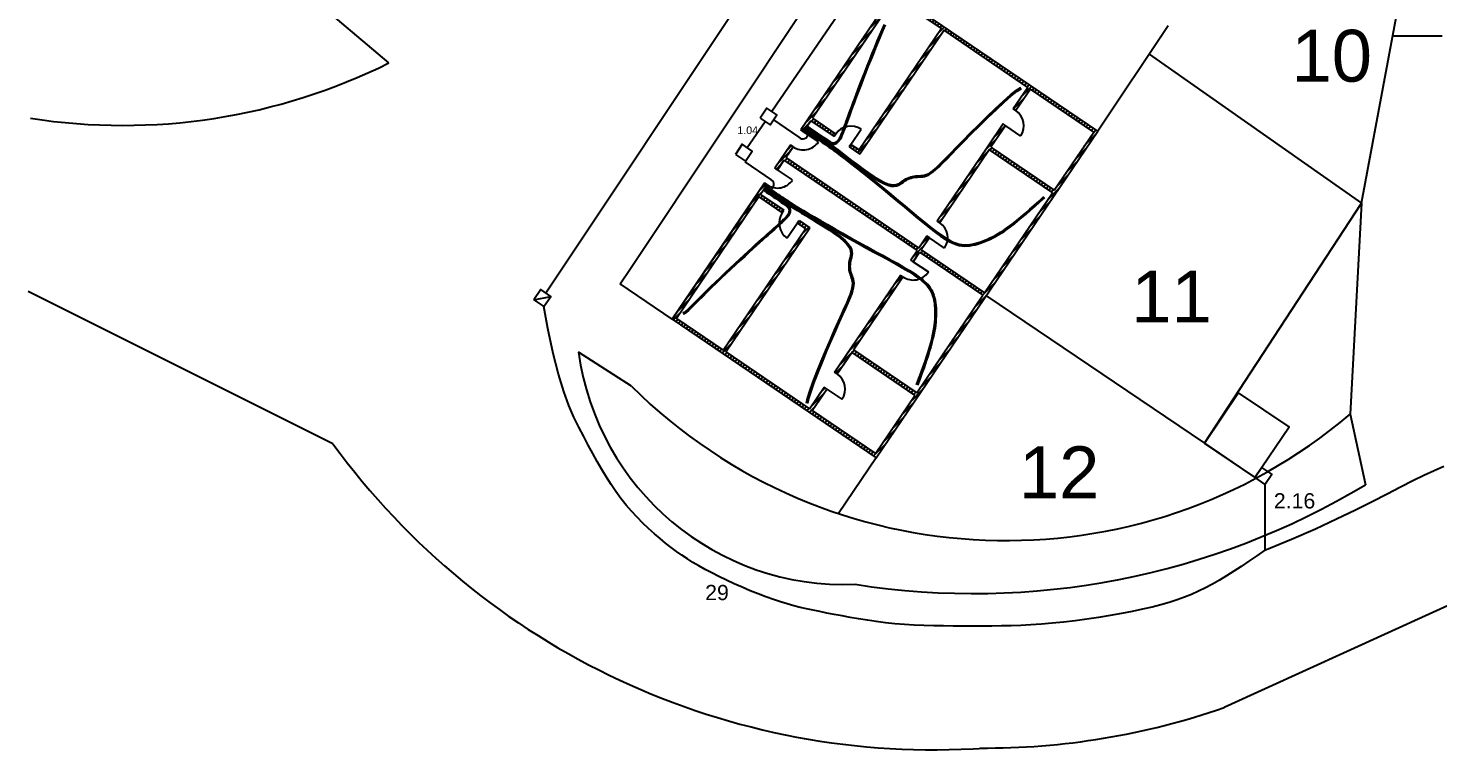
# Model space of a CAD drawing. Header units: millimetres. Extents: x 0 to 168904, y 0 to 40934.
# Drawn here: x 168778.24 to 168824.47, y 40884.34 to 40907.99 of the extents above; entities that cross this region are included whole.
import ezdxf

# ---------------------------------------------------------------- set-up
doc = ezdxf.new("R2010")
doc.units = ezdxf.units.MM
for name, color, linetype in [('C2', 170, 'Continuous'), ('canalizaciones', 90, 'Continuous'), ('Canalización principal', 10, 'Continuous')]:
    doc.layers.add(name, color=color, linetype=linetype)
doc.styles.get("Standard").update_dxf_attribs({"font": 'arial.ttf'})

msp = doc.modelspace()

# ---------------------------------------------------------------- hatches: boundary and pattern name
h = msp.add_hatch()
h.set_pattern_fill('JIS_LC_20A', color=256, scale=0.005)
h.set_pattern_definition([(45, (167220.14772, 40124.00843), (-0.070710678, 0.070710678), []), (45, (167220.15272, 40124.00843), (-0.070710678, 0.070710678), [])])
h.paths.add_polyline_path([(168803.741, 40901.416), (168801.039, 40897.439), (168799.508, 40898.479), (168802.209, 40902.456), (168802.975, 40901.936), (168803.031, 40902.019), (168802.265, 40902.539), (168802.479, 40902.854), (168802.396, 40902.91), (168799.369, 40898.453), (168806.059, 40893.908), (168813.328, 40904.61), (168806.638, 40909.154), (168803.582, 40904.656), (168803.665, 40904.599), (168803.906, 40904.955), (168804.672, 40904.435), (168804.729, 40904.518), (168803.963, 40905.038), (168806.664, 40909.015), (168808.196, 40907.975), (168805.494, 40903.997), (168805.225, 40904.181), (168805.169, 40904.098), (168805.521, 40903.859), (168808.279, 40907.919), (168811.03, 40906.05), (168810.551, 40905.345), (168810.634, 40905.289), (168811.113, 40905.994), (168813.189, 40904.583), (168811.894, 40902.678), (168809.818, 40904.088), (168810.297, 40904.793), (168810.214, 40904.849), (168809.679, 40904.061), (168808.054, 40901.669), (168808.137, 40901.613), (168809.762, 40904.005), (168811.838, 40902.595), (168809.61, 40899.315), (168807.534, 40900.726), (168807.8, 40901.117), (168807.717, 40901.173), (168807.452, 40900.782), (168803.086, 40903.747), (168803.328, 40904.103), (168803.245, 40904.159), (168802.733, 40903.406), (168802.816, 40903.35), (168803.03, 40903.664), (168807.395, 40900.699), (168807.186, 40900.391), (168807.269, 40900.335), (168807.478, 40900.643), (168809.554, 40899.233), (168807.383, 40896.036), (168805.307, 40897.446), (168806.932, 40899.838), (168806.849, 40899.895), (168805.224, 40897.502), (168804.689, 40896.715), (168804.772, 40896.659), (168805.251, 40897.364), (168807.327, 40895.953), (168806.032, 40894.047), (168803.956, 40895.458), (168804.435, 40896.162), (168804.352, 40896.219), (168803.873, 40895.514), (168801.122, 40897.382), (168803.88, 40901.442), (168803.528, 40901.682), (168803.471, 40901.599)])

# ---------------------------------------------------------------- linework, layer by layer
for p, q in [((168790.071, 40906.849), (168781.713, 40913.942)), ((168821.976, 40902.252), (168823.506, 40910.49)), ((168797.993, 40900.115), (168804.783, 40910.308)), ((168808.196, 40907.975), (168805.494, 40903.997)), ((168808.279, 40907.919), (168805.521, 40903.859)), ((168815.63, 40908.067), (168813.328, 40904.61)), ((168824.617, 40907.73), (168822.993, 40907.73)), ((168815.005, 40907.141), (168821.976, 40902.252)), ((168811.03, 40906.05), (168810.551, 40905.345)), ((168811.113, 40905.994), (168810.634, 40905.289)), ((168803.665, 40904.599), (168803.906, 40904.955)), ((168803.906, 40904.955), (168804.672, 40904.435)), ((168803.963, 40905.038), (168804.729, 40904.518)), ((168810.634, 40905.289), (168810.551, 40905.345)), ((168803.665, 40904.599), (168803.582, 40904.656)), ((168804.161, 40904.262), (168803.665, 40904.599)), ((168804.729, 40904.518), (168804.672, 40904.435)), ((168805.225, 40904.181), (168805.562, 40904.677)), ((168810.214, 40904.849), (168809.679, 40904.061)), ((168810.297, 40904.793), (168809.818, 40904.088)), ((168810.297, 40904.793), (168810.214, 40904.849)), ((168810.297, 40904.793), (168810.793, 40904.455)), ((168803.086, 40903.747), (168803.328, 40904.103)), ((168803.328, 40904.103), (168803.245, 40904.159)), ((168805.225, 40904.181), (168805.169, 40904.098)), ((168805.169, 40904.098), (168805.521, 40903.859)), ((168805.225, 40904.181), (168805.494, 40903.997)), ((168809.679, 40904.061), (168808.054, 40901.669)), ((168809.818, 40904.088), (168811.894, 40902.678)), ((168803.03, 40903.664), (168807.395, 40900.699)), ((168803.086, 40903.747), (168807.452, 40900.782)), ((168803.086, 40903.747), (168807.452, 40900.782)), ((168809.762, 40904.005), (168808.137, 40901.613)), ((168809.762, 40904.005), (168811.838, 40902.595)), ((168802.816, 40903.35), (168802.733, 40903.406)), ((168803.312, 40903.013), (168802.816, 40903.35)), ((168802.479, 40902.854), (168802.396, 40902.91)), ((168799.369, 40898.453), (168802.183, 40902.595)), ((168802.209, 40902.456), (168802.975, 40901.936)), ((168802.265, 40902.539), (168803.031, 40902.019)), ((168809.61, 40899.315), (168811.838, 40902.595)), ((168816.817, 40894.383), (168821.976, 40902.252)), ((168821.976, 40902.252), (168821.595, 40895.336)), ((168802.975, 40901.936), (168803.031, 40902.019)), ((168801.039, 40897.439), (168803.741, 40901.416)), ((168801.122, 40897.382), (168803.88, 40901.442)), ((168803.471, 40901.599), (168803.134, 40901.103)), ((168803.471, 40901.599), (168803.528, 40901.682)), ((168803.471, 40901.599), (168803.741, 40901.416)), ((168803.528, 40901.682), (168803.88, 40901.442)), ((168808.137, 40901.613), (168808.054, 40901.669)), ((168807.717, 40901.173), (168807.452, 40900.782)), ((168807.8, 40901.117), (168807.534, 40900.726)), ((168807.8, 40901.117), (168807.717, 40901.173)), ((168808.296, 40900.779), (168807.8, 40901.117)), ((168807.186, 40900.391), (168807.395, 40900.699)), ((168807.269, 40900.335), (168807.186, 40900.391)), ((168807.269, 40900.335), (168807.478, 40900.643)), ((168807.269, 40900.335), (168807.765, 40899.998)), ((168807.478, 40900.643), (168809.554, 40899.233)), ((168807.534, 40900.726), (168809.61, 40899.315)), ((168807.534, 40900.726), (168809.61, 40899.315)), ((168797.662, 40899.612), (168797.993, 40900.115)), ((168805.224, 40897.502), (168806.849, 40899.895)), ((168806.932, 40899.838), (168806.849, 40899.895)), ((168799.369, 40898.453), (168797.662, 40899.612)), ((168805.307, 40897.446), (168806.932, 40899.838)), ((168788.238, 40894.368), (168778.243, 40899.363)), ((168807.383, 40896.036), (168809.554, 40899.233)), ((168809.653, 40899.226), (168816.817, 40894.383)), ((168798.032, 40896.251), (168796.295, 40897.367)), ((168804.689, 40896.715), (168805.224, 40897.502)), ((168804.772, 40896.659), (168805.251, 40897.364)), ((168805.251, 40897.364), (168807.327, 40895.953)), ((168805.307, 40897.446), (168807.383, 40896.036)), ((168804.772, 40896.659), (168804.689, 40896.715)), ((168803.873, 40895.514), (168804.352, 40896.219)), ((168803.956, 40895.458), (168804.435, 40896.162)), ((168804.435, 40896.162), (168804.352, 40896.219)), ((168804.435, 40896.162), (168804.931, 40895.825)), ((168803.817, 40895.431), (168803.817, 40895.431)), ((168803.9, 40895.375), (168803.9, 40895.375)), ((168821.595, 40895.336), (168822.1, 40893.026)), ((168816.817, 40894.383), (168818.474, 40893.262)), ((168816.818, 40894.382), (168818.523, 40893.229)), ((168806.059, 40893.908), (168804.824, 40892.082)), ((168829.107, 40891.026), (168817.462, 40885.723))]:
    msp.add_line(p, q)
for points in [[(168802.396, 40902.91), (168799.369, 40898.453), (168806.059, 40893.908), (168813.328, 40904.61), (168806.638, 40909.154), (168803.582, 40904.656)], [(168802.396, 40902.91), (168799.369, 40898.453), (168806.059, 40893.908), (168813.328, 40904.61), (168806.638, 40909.154), (168803.582, 40904.656)], [(168806.638, 40909.154), (168803.582, 40904.656)], [(168808.196, 40907.975), (168806.664, 40909.015), (168803.963, 40905.038)], [(168811.03, 40906.05), (168808.279, 40907.919)], [(168811.894, 40902.678), (168813.189, 40904.583), (168811.113, 40905.994)], [(168803.906, 40904.955), (168803.665, 40904.599)], [(168803.245, 40904.159), (168802.733, 40903.406)], [(168803.245, 40904.159), (168802.733, 40903.406)], [(168803.245, 40904.159), (168802.733, 40903.406)], [(168803.328, 40904.103), (168803.086, 40903.747)], [(168803.03, 40903.664), (168802.816, 40903.35)], [(168802.396, 40902.91), (168799.869, 40899.189)], [(168802.479, 40902.854), (168802.265, 40902.539)], [(168802.209, 40902.456), (168799.508, 40898.479), (168801.039, 40897.439)], [(168801.122, 40897.382), (168803.873, 40895.514)], [(168803.956, 40895.458), (168806.032, 40894.047), (168807.327, 40895.953)]]:
    msp.add_lwpolyline(points)
for centre, radius, start, end in [((168781.347, 40924.415), 19.613, 261.1286, 296.4112), ((168810.297, 40904.793), 0.6, 325.814, 55.814), ((168805.225, 40904.181), 0.6, 55.814, 145.814), ((168803.665, 40904.599), 0.6, 235.814, 325.814), ((168802.816, 40903.35), 0.6, 235.814, 325.814), ((168803.471, 40901.599), 0.6, 145.814, 235.814), ((168807.8, 40901.117), 0.6, 325.814, 55.814), ((168807.269, 40900.335), 0.6, 235.814, 325.814), ((168805.008, 40898.548), 8.793, 187.7221, 272.3097), ((168804.435, 40896.162), 0.6, 325.814, 55.814), ((168810.312, 40908.638), 17.442, 225.249, 310.3054), ((168807.94, 40908.704), 24.366, 216.0396, 273.9649), ((168809.239, 40914.431), 24.972, 261.0703, 301), ((168809.625, 40908.211), 23.815, 269.5863, 289.2132)]:
    msp.add_arc(centre, radius, start, end)
at = {"layer": 'C2'}
for p, q in [((168809.123, 40914.739), (168802.635, 40905.259)), ((168802.689, 40904.981), (168803.454, 40904.458)), ((168802.689, 40904.981), (168803.515, 40904.416)), ((168801.823, 40904.073), (168802.411, 40904.932)), ((168801.75, 40903.61), (168802.615, 40903.018))]:
    msp.add_line(p, q, dxfattribs=at)
for points in [[(168802.246, 40905.04), (168802.577, 40904.816), (168802.801, 40905.147), (168802.47, 40905.371)], [(168801.436, 40903.852), (168801.767, 40903.628), (168801.991, 40903.96), (168801.66, 40904.184)]]:
    msp.add_lwpolyline(points, close=True, dxfattribs=at)
for centre, radius, start, end in [((168803.644, 40904.547), 0.184, 225.4461, 59.5629), ((168802.527, 40902.866), 0.175, 224.9828, 59.8133)]:
    msp.add_arc(centre, radius, start, end, dxfattribs=at)
at = {"layer": 'canalizaciones'}
for points in [[(168803.763, 40904.744), (168803.852, 40904.684), (168803.937, 40904.626), (168804.018, 40904.571), (168804.094, 40904.519), (168804.166, 40904.471), (168804.233, 40904.425), (168804.295, 40904.383), (168804.352, 40904.345), (168804.403, 40904.311), (168804.45, 40904.28), (168804.492, 40904.254), (168804.53, 40904.232), (168804.566, 40904.214), (168804.598, 40904.201), (168804.629, 40904.193), (168804.658, 40904.19), (168804.686, 40904.192), (168804.713, 40904.199), (168804.739, 40904.21), (168804.764, 40904.224), (168804.788, 40904.241), (168804.81, 40904.261), (168804.83, 40904.282), (168804.849, 40904.305), (168804.866, 40904.328), (168804.882, 40904.352), (168804.897, 40904.378), (168804.912, 40904.407), (168804.927, 40904.438), (168804.941, 40904.472), (168804.957, 40904.51), (168804.973, 40904.552), (168804.992, 40904.599), (168805.011, 40904.651), (168805.033, 40904.709), (168805.057, 40904.772), (168805.083, 40904.842), (168805.111, 40904.918), (168805.142, 40905.002), (168805.175, 40905.092), (168805.211, 40905.19), (168805.25, 40905.296), (168805.293, 40905.412), (168805.34, 40905.537), (168805.39, 40905.672), (168805.446, 40905.819), (168805.506, 40905.977), (168805.572, 40906.148), (168805.642, 40906.332), (168805.718, 40906.526), (168805.797, 40906.728), (168805.878, 40906.933), (168805.962, 40907.141), (168806.045, 40907.347), (168806.129, 40907.548), (168806.21, 40907.743), (168806.289, 40907.927), (168806.364, 40908.098)], [(168803.774, 40904.761), (168803.863, 40904.7), (168803.948, 40904.643), (168804.029, 40904.588), (168804.105, 40904.536), (168804.177, 40904.488), (168804.243, 40904.443), (168804.305, 40904.401), (168804.361, 40904.363), (168804.411, 40904.329), (168804.457, 40904.299), (168804.498, 40904.273), (168804.535, 40904.252), (168804.569, 40904.235), (168804.6, 40904.222), (168804.629, 40904.214), (168804.656, 40904.211), (168804.683, 40904.213), (168804.708, 40904.219), (168804.732, 40904.229), (168804.755, 40904.242), (168804.777, 40904.258), (168804.798, 40904.277), (168804.817, 40904.297), (168804.835, 40904.318), (168804.851, 40904.341), (168804.866, 40904.364), (168804.881, 40904.389), (168804.895, 40904.417), (168804.909, 40904.447), (168804.923, 40904.481), (168804.939, 40904.518), (168804.955, 40904.56), (168804.973, 40904.607), (168804.993, 40904.659), (168805.015, 40904.716), (168805.038, 40904.78), (168805.064, 40904.849), (168805.092, 40904.926), (168805.123, 40905.009), (168805.156, 40905.099), (168805.192, 40905.197), (168805.232, 40905.303), (168805.274, 40905.419), (168805.321, 40905.544), (168805.372, 40905.679), (168805.427, 40905.826), (168805.487, 40905.985), (168805.553, 40906.156), (168805.624, 40906.339), (168805.699, 40906.534), (168805.778, 40906.735), (168805.86, 40906.941), (168805.943, 40907.148), (168806.027, 40907.354), (168806.11, 40907.555), (168806.191, 40907.749), (168806.27, 40907.932), (168806.344, 40908.103)], [(168803.786, 40904.777), (168803.874, 40904.717), (168803.959, 40904.659), (168804.04, 40904.605), (168804.116, 40904.553), (168804.187, 40904.505), (168804.254, 40904.46), (168804.314, 40904.418), (168804.37, 40904.381), (168804.42, 40904.348), (168804.464, 40904.318), (168804.504, 40904.293), (168804.54, 40904.272), (168804.572, 40904.256), (168804.601, 40904.244), (168804.629, 40904.236), (168804.655, 40904.233), (168804.679, 40904.234), (168804.703, 40904.239), (168804.725, 40904.248), (168804.747, 40904.261), (168804.767, 40904.276), (168804.786, 40904.293), (168804.804, 40904.312), (168804.821, 40904.332), (168804.836, 40904.353), (168804.85, 40904.376), (168804.864, 40904.4), (168804.878, 40904.427), (168804.891, 40904.457), (168804.906, 40904.49), (168804.921, 40904.527), (168804.937, 40904.569), (168804.955, 40904.615), (168804.975, 40904.667), (168804.996, 40904.724), (168805.02, 40904.787), (168805.045, 40904.857), (168805.074, 40904.933), (168805.104, 40905.016), (168805.137, 40905.106), (168805.174, 40905.204), (168805.213, 40905.31), (168805.256, 40905.426), (168805.302, 40905.551), (168805.353, 40905.686), (168805.408, 40905.833), (168805.469, 40905.992), (168805.534, 40906.163), (168805.605, 40906.347), (168805.681, 40906.541), (168805.76, 40906.742), (168805.841, 40906.948), (168805.924, 40907.155), (168806.008, 40907.361), (168806.091, 40907.562), (168806.172, 40907.755), (168806.25, 40907.938), (168806.324, 40908.108)], [(168803.729, 40904.695), (168803.818, 40904.634), (168803.903, 40904.576), (168803.984, 40904.522), (168804.061, 40904.47), (168804.133, 40904.421), (168804.2, 40904.375), (168804.263, 40904.333), (168804.32, 40904.294), (168804.373, 40904.259), (168804.424, 40904.224), (168804.478, 40904.186), (168804.538, 40904.143), (168804.609, 40904.092), (168804.693, 40904.029), (168804.795, 40903.952), (168804.92, 40903.857), (168805.068, 40903.742), (168805.236, 40903.614), (168805.417, 40903.477), (168805.605, 40903.339), (168805.794, 40903.206), (168805.977, 40903.083), (168806.15, 40902.978), (168806.304, 40902.896), (168806.436, 40902.842), (168806.547, 40902.814), (168806.641, 40902.807), (168806.72, 40902.817), (168806.787, 40902.841), (168806.845, 40902.873), (168806.897, 40902.91), (168806.947, 40902.947), (168806.997, 40902.981), (168807.047, 40903.011), (168807.098, 40903.037), (168807.149, 40903.059), (168807.201, 40903.077), (168807.253, 40903.092), (168807.305, 40903.102), (168807.358, 40903.108), (168807.412, 40903.111), (168807.466, 40903.112), (168807.523, 40903.114), (168807.581, 40903.12), (168807.643, 40903.13), (168807.707, 40903.149), (168807.776, 40903.178), (168807.849, 40903.221), (168807.928, 40903.278), (168808.016, 40903.352), (168808.116, 40903.446), (168808.232, 40903.561), (168808.368, 40903.699), (168808.527, 40903.863), (168808.712, 40904.054), (168808.928, 40904.275), (168809.175, 40904.524), (168809.443, 40904.791), (168809.721, 40905.063), (168809.996, 40905.325), (168810.255, 40905.565), (168810.486, 40905.768), (168810.677, 40905.922), (168810.816, 40906.012)], [(168803.741, 40904.711), (168803.829, 40904.651), (168803.914, 40904.593), (168803.995, 40904.538), (168804.072, 40904.486), (168804.144, 40904.437), (168804.211, 40904.392), (168804.274, 40904.349), (168804.331, 40904.311), (168804.384, 40904.275), (168804.435, 40904.24), (168804.489, 40904.203), (168804.549, 40904.16), (168804.619, 40904.109), (168804.704, 40904.046), (168804.805, 40903.969), (168804.929, 40903.875), (168805.076, 40903.761), (168805.243, 40903.634), (168805.423, 40903.498), (168805.609, 40903.361), (168805.797, 40903.228), (168805.979, 40903.106), (168806.15, 40903.001), (168806.303, 40902.919), (168806.433, 40902.865), (168806.543, 40902.837), (168806.636, 40902.829), (168806.713, 40902.839), (168806.779, 40902.862), (168806.837, 40902.893), (168806.889, 40902.93), (168806.939, 40902.966), (168806.989, 40903), (168807.04, 40903.03), (168807.091, 40903.056), (168807.143, 40903.078), (168807.195, 40903.097), (168807.248, 40903.111), (168807.301, 40903.122), (168807.354, 40903.129), (168807.408, 40903.132), (168807.462, 40903.133), (168807.518, 40903.135), (168807.576, 40903.141), (168807.637, 40903.152), (168807.701, 40903.17), (168807.769, 40903.199), (168807.842, 40903.241), (168807.92, 40903.298), (168808.007, 40903.371), (168808.106, 40903.465), (168808.222, 40903.579), (168808.357, 40903.717), (168808.515, 40903.88), (168808.7, 40904.07), (168808.915, 40904.29), (168809.162, 40904.54), (168809.431, 40904.807), (168809.709, 40905.079), (168809.984, 40905.342), (168810.243, 40905.582), (168810.475, 40905.785), (168810.667, 40905.939), (168810.807, 40906.029)], [(168803.752, 40904.728), (168803.841, 40904.667), (168803.926, 40904.61), (168804.007, 40904.555), (168804.083, 40904.503), (168804.155, 40904.454), (168804.223, 40904.408), (168804.285, 40904.366), (168804.343, 40904.327), (168804.395, 40904.292), (168804.447, 40904.257), (168804.501, 40904.219), (168804.56, 40904.177), (168804.63, 40904.126), (168804.714, 40904.063), (168804.815, 40903.987), (168804.938, 40903.893), (168805.085, 40903.78), (168805.25, 40903.653), (168805.429, 40903.519), (168805.614, 40903.382), (168805.8, 40903.25), (168805.981, 40903.129), (168806.15, 40903.024), (168806.301, 40902.943), (168806.431, 40902.889), (168806.539, 40902.86), (168806.63, 40902.852), (168806.707, 40902.861), (168806.772, 40902.883), (168806.829, 40902.914), (168806.881, 40902.949), (168806.931, 40902.985), (168806.981, 40903.019), (168807.032, 40903.049), (168807.084, 40903.075), (168807.136, 40903.097), (168807.189, 40903.116), (168807.242, 40903.131), (168807.296, 40903.142), (168807.35, 40903.149), (168807.403, 40903.152), (168807.458, 40903.154), (168807.514, 40903.156), (168807.571, 40903.162), (168807.632, 40903.173), (168807.695, 40903.191), (168807.762, 40903.22), (168807.834, 40903.261), (168807.912, 40903.318), (168807.998, 40903.391), (168808.096, 40903.483), (168808.211, 40903.597), (168808.345, 40903.734), (168808.503, 40903.896), (168808.687, 40904.086), (168808.903, 40904.306), (168809.149, 40904.555), (168809.418, 40904.823), (168809.696, 40905.095), (168809.972, 40905.358), (168810.232, 40905.598), (168810.465, 40905.802), (168810.657, 40905.957), (168810.798, 40906.047)], [(168803.696, 40904.645), (168803.785, 40904.585), (168803.87, 40904.527), (168803.95, 40904.472), (168804.027, 40904.42), (168804.099, 40904.371), (168804.166, 40904.325), (168804.229, 40904.283), (168804.286, 40904.245), (168804.339, 40904.209), (168804.39, 40904.174), (168804.444, 40904.137), (168804.504, 40904.094), (168804.575, 40904.042), (168804.659, 40903.979), (168804.762, 40903.902), (168804.887, 40903.806), (168805.036, 40903.691), (168805.208, 40903.557), (168805.399, 40903.407), (168805.605, 40903.244), (168805.824, 40903.07), (168806.051, 40902.888), (168806.284, 40902.699), (168806.518, 40902.506), (168806.751, 40902.313), (168806.98, 40902.121), (168807.203, 40901.934), (168807.419, 40901.755), (168807.625, 40901.586), (168807.819, 40901.431), (168808, 40901.293), (168808.165, 40901.174), (168808.313, 40901.077), (168808.446, 40901), (168808.565, 40900.941), (168808.673, 40900.899), (168808.772, 40900.871), (168808.865, 40900.855), (168808.953, 40900.849), (168809.039, 40900.851), (168809.125, 40900.86), (168809.21, 40900.873), (168809.296, 40900.892), (168809.381, 40900.915), (168809.466, 40900.942), (168809.551, 40900.972), (168809.635, 40901.005), (168809.718, 40901.04), (168809.802, 40901.077), (168809.885, 40901.117), (168809.97, 40901.162), (168810.058, 40901.211), (168810.15, 40901.266), (168810.247, 40901.329), (168810.35, 40901.399), (168810.46, 40901.479), (168810.578, 40901.57), (168810.704, 40901.67), (168810.836, 40901.779), (168810.975, 40901.896), (168811.12, 40902.022), (168811.27, 40902.155), (168811.424, 40902.294), (168811.582, 40902.439)], [(168803.707, 40904.662), (168803.796, 40904.601), (168803.881, 40904.543), (168803.962, 40904.488), (168804.038, 40904.436), (168804.11, 40904.388), (168804.178, 40904.342), (168804.24, 40904.3), (168804.298, 40904.261), (168804.35, 40904.226), (168804.402, 40904.191), (168804.455, 40904.153), (168804.516, 40904.11), (168804.586, 40904.059), (168804.671, 40903.996), (168804.774, 40903.918), (168804.899, 40903.822), (168805.048, 40903.707), (168805.22, 40903.573), (168805.411, 40903.423), (168805.617, 40903.26), (168805.836, 40903.086), (168806.063, 40902.903), (168806.296, 40902.715), (168806.53, 40902.523), (168806.762, 40902.329), (168806.991, 40902.138), (168807.214, 40901.951), (168807.43, 40901.772), (168807.635, 40901.604), (168807.829, 40901.449), (168808.009, 40901.311), (168808.173, 40901.192), (168808.32, 40901.095), (168808.452, 40901.019), (168808.57, 40900.96), (168808.677, 40900.918), (168808.775, 40900.891), (168808.866, 40900.875), (168808.954, 40900.869), (168809.038, 40900.871), (168809.123, 40900.879), (168809.208, 40900.893), (168809.292, 40900.911), (168809.377, 40900.934), (168809.461, 40900.961), (168809.545, 40900.991), (168809.628, 40901.023), (168809.711, 40901.058), (168809.794, 40901.095), (168809.877, 40901.135), (168809.961, 40901.179), (168810.049, 40901.228), (168810.14, 40901.283), (168810.237, 40901.346), (168810.339, 40901.416), (168810.449, 40901.496), (168810.566, 40901.586), (168810.692, 40901.685), (168810.824, 40901.794), (168810.963, 40901.912), (168811.107, 40902.037), (168811.257, 40902.17), (168811.411, 40902.309), (168811.568, 40902.454)], [(168803.718, 40904.678), (168803.807, 40904.618), (168803.892, 40904.56), (168803.973, 40904.505), (168804.049, 40904.453), (168804.122, 40904.404), (168804.189, 40904.359), (168804.251, 40904.316), (168804.309, 40904.278), (168804.362, 40904.242), (168804.413, 40904.207), (168804.467, 40904.17), (168804.527, 40904.127), (168804.598, 40904.075), (168804.682, 40904.012), (168804.785, 40903.934), (168804.91, 40903.838), (168805.06, 40903.723), (168805.232, 40903.589), (168805.423, 40903.439), (168805.63, 40903.276), (168805.848, 40903.102), (168806.075, 40902.919), (168806.308, 40902.731), (168806.542, 40902.539), (168806.774, 40902.345), (168807.003, 40902.154), (168807.226, 40901.968), (168807.44, 40901.789), (168807.646, 40901.621), (168807.839, 40901.467), (168808.018, 40901.329), (168808.181, 40901.211), (168808.327, 40901.114), (168808.458, 40901.038), (168808.575, 40900.98), (168808.681, 40900.938), (168808.778, 40900.91), (168808.868, 40900.895), (168808.954, 40900.889), (168809.038, 40900.891), (168809.121, 40900.899), (168809.205, 40900.913), (168809.289, 40900.931), (168809.372, 40900.954), (168809.456, 40900.98), (168809.539, 40901.01), (168809.621, 40901.042), (168809.704, 40901.077), (168809.785, 40901.114), (168809.868, 40901.153), (168809.952, 40901.197), (168810.039, 40901.246), (168810.13, 40901.301), (168810.226, 40901.363), (168810.328, 40901.433), (168810.437, 40901.512), (168810.555, 40901.602), (168810.679, 40901.701), (168810.811, 40901.81), (168810.95, 40901.927), (168811.094, 40902.052), (168811.243, 40902.184), (168811.397, 40902.324), (168811.555, 40902.469)], [(168802.358, 40902.676), (168802.447, 40902.615), (168802.532, 40902.558), (168802.612, 40902.503), (168802.688, 40902.451), (168802.76, 40902.403), (168802.826, 40902.358), (168802.887, 40902.316), (168802.942, 40902.279), (168802.991, 40902.245), (168803.035, 40902.214), (168803.073, 40902.186), (168803.105, 40902.161), (168803.133, 40902.137), (168803.155, 40902.114), (168803.172, 40902.091), (168803.185, 40902.069), (168803.193, 40902.045), (168803.196, 40902.021), (168803.196, 40901.997), (168803.193, 40901.972), (168803.186, 40901.948), (168803.177, 40901.924), (168803.166, 40901.9), (168803.154, 40901.878), (168803.139, 40901.856), (168803.124, 40901.834), (168803.106, 40901.812), (168803.086, 40901.789), (168803.064, 40901.766), (168803.038, 40901.74), (168803.009, 40901.713), (168802.977, 40901.682), (168802.94, 40901.648), (168802.899, 40901.611), (168802.854, 40901.57), (168802.804, 40901.525), (168802.749, 40901.475), (168802.688, 40901.421), (168802.622, 40901.362), (168802.551, 40901.298), (168802.473, 40901.228), (168802.388, 40901.152), (168802.297, 40901.07), (168802.198, 40900.981), (168802.091, 40900.883), (168801.975, 40900.778), (168801.849, 40900.663), (168801.715, 40900.539), (168801.57, 40900.406), (168801.417, 40900.264), (168801.259, 40900.116), (168801.098, 40899.965), (168800.936, 40899.811), (168800.775, 40899.658), (168800.619, 40899.507), (168800.469, 40899.36), (168800.328, 40899.219), (168800.198, 40899.088), (168800.079, 40898.969), (168799.973, 40898.865), (168799.883, 40898.778), (168799.808, 40898.712), (168799.752, 40898.669), (168799.715, 40898.653)], [(168802.369, 40902.692), (168802.458, 40902.632), (168802.543, 40902.574), (168802.624, 40902.519), (168802.7, 40902.468), (168802.771, 40902.419), (168802.838, 40902.374), (168802.899, 40902.332), (168802.955, 40902.294), (168803.005, 40902.259), (168803.05, 40902.228), (168803.089, 40902.199), (168803.123, 40902.173), (168803.151, 40902.148), (168803.174, 40902.123), (168803.192, 40902.099), (168803.205, 40902.075), (168803.213, 40902.05), (168803.217, 40902.024), (168803.217, 40901.998), (168803.213, 40901.971), (168803.206, 40901.945), (168803.197, 40901.919), (168803.185, 40901.894), (168803.172, 40901.869), (168803.157, 40901.846), (168803.141, 40901.823), (168803.122, 40901.801), (168803.102, 40901.777), (168803.079, 40901.753), (168803.053, 40901.727), (168803.024, 40901.699), (168802.991, 40901.668), (168802.954, 40901.634), (168802.913, 40901.597), (168802.868, 40901.556), (168802.817, 40901.51), (168802.762, 40901.461), (168802.702, 40901.406), (168802.636, 40901.347), (168802.564, 40901.283), (168802.486, 40901.213), (168802.402, 40901.138), (168802.31, 40901.055), (168802.211, 40900.966), (168802.104, 40900.869), (168801.988, 40900.763), (168801.863, 40900.649), (168801.728, 40900.525), (168801.583, 40900.391), (168801.431, 40900.249), (168801.273, 40900.102), (168801.111, 40899.95), (168800.949, 40899.796), (168800.789, 40899.643), (168800.632, 40899.491), (168800.482, 40899.344), (168800.341, 40899.203), (168800.209, 40899.072), (168800.09, 40898.952), (168799.983, 40898.847), (168799.891, 40898.76), (168799.815, 40898.693), (168799.756, 40898.65), (168799.717, 40898.633)], [(168802.38, 40902.709), (168802.469, 40902.648), (168802.554, 40902.591), (168802.635, 40902.536), (168802.711, 40902.484), (168802.783, 40902.435), (168802.85, 40902.39), (168802.912, 40902.347), (168802.968, 40902.309), (168803.019, 40902.274), (168803.065, 40902.242), (168803.105, 40902.212), (168803.14, 40902.185), (168803.169, 40902.158), (168803.193, 40902.133), (168803.212, 40902.107), (168803.226, 40902.081), (168803.234, 40902.054), (168803.238, 40902.027), (168803.237, 40901.998), (168803.233, 40901.97), (168803.226, 40901.942), (168803.216, 40901.914), (168803.203, 40901.887), (168803.19, 40901.861), (168803.174, 40901.837), (168803.157, 40901.813), (168803.139, 40901.789), (168803.118, 40901.765), (168803.094, 40901.74), (168803.068, 40901.714), (168803.038, 40901.685), (168803.005, 40901.654), (168802.968, 40901.62), (168802.927, 40901.583), (168802.881, 40901.541), (168802.831, 40901.496), (168802.776, 40901.446), (168802.715, 40901.392), (168802.649, 40901.332), (168802.578, 40901.268), (168802.5, 40901.198), (168802.415, 40901.123), (168802.324, 40901.04), (168802.225, 40900.951), (168802.118, 40900.854), (168802.002, 40900.748), (168801.877, 40900.634), (168801.742, 40900.51), (168801.597, 40900.376), (168801.445, 40900.235), (168801.286, 40900.087), (168801.125, 40899.935), (168800.963, 40899.782), (168800.802, 40899.628), (168800.646, 40899.476), (168800.495, 40899.329), (168800.353, 40899.187), (168800.221, 40899.055), (168800.101, 40898.935), (168799.993, 40898.829), (168799.899, 40898.741), (168799.822, 40898.674), (168799.761, 40898.63), (168799.719, 40898.613)], [(168802.392, 40902.725), (168802.481, 40902.665), (168802.566, 40902.607), (168802.646, 40902.552), (168802.723, 40902.5), (168802.795, 40902.451), (168802.862, 40902.405), (168802.925, 40902.363), (168802.982, 40902.324), (168803.034, 40902.288), (168803.086, 40902.253), (168803.14, 40902.217), (168803.202, 40902.177), (168803.275, 40902.131), (168803.364, 40902.076), (168803.473, 40902.01), (168803.605, 40901.93), (168803.764, 40901.836), (168803.943, 40901.729), (168804.134, 40901.612), (168804.329, 40901.49), (168804.52, 40901.366), (168804.7, 40901.243), (168804.859, 40901.124), (168804.991, 40901.013), (168805.089, 40900.913), (168805.156, 40900.823), (168805.196, 40900.741), (168805.216, 40900.666), (168805.22, 40900.597), (168805.212, 40900.533), (168805.198, 40900.472), (168805.183, 40900.412), (168805.17, 40900.354), (168805.162, 40900.295), (168805.156, 40900.237), (168805.155, 40900.18), (168805.157, 40900.124), (168805.162, 40900.069), (168805.172, 40900.015), (168805.185, 40899.963), (168805.202, 40899.911), (168805.22, 40899.86), (168805.239, 40899.807), (168805.255, 40899.752), (168805.267, 40899.692), (168805.273, 40899.626), (168805.271, 40899.553), (168805.259, 40899.471), (168805.236, 40899.378), (168805.199, 40899.271), (168805.15, 40899.145), (168805.087, 40898.997), (168805.009, 40898.822), (168804.916, 40898.615), (168804.807, 40898.374), (168804.682, 40898.093), (168804.541, 40897.771), (168804.392, 40897.423), (168804.242, 40897.064), (168804.099, 40896.711), (168803.971, 40896.381), (168803.867, 40896.089), (168803.795, 40895.853), (168803.762, 40895.689)], [(168802.403, 40902.742), (168802.492, 40902.682), (168802.577, 40902.624), (168802.658, 40902.569), (168802.734, 40902.517), (168802.806, 40902.468), (168802.873, 40902.422), (168802.936, 40902.379), (168802.993, 40902.34), (168803.046, 40902.304), (168803.097, 40902.27), (168803.152, 40902.233), (168803.213, 40902.193), (168803.287, 40902.147), (168803.376, 40902.092), (168803.485, 40902.025), (168803.619, 40901.945), (168803.778, 40901.85), (168803.958, 40901.743), (168804.151, 40901.625), (168804.347, 40901.503), (168804.54, 40901.377), (168804.72, 40901.253), (168804.881, 40901.133), (168805.013, 40901.021), (168805.111, 40900.919), (168805.178, 40900.827), (168805.219, 40900.744), (168805.239, 40900.668), (168805.242, 40900.599), (168805.234, 40900.533), (168805.22, 40900.472), (168805.204, 40900.412), (168805.191, 40900.353), (168805.182, 40900.295), (168805.177, 40900.238), (168805.175, 40900.181), (168805.177, 40900.126), (168805.183, 40900.071), (168805.192, 40900.018), (168805.206, 40899.966), (168805.223, 40899.915), (168805.241, 40899.864), (168805.26, 40899.811), (168805.277, 40899.755), (168805.289, 40899.695), (168805.295, 40899.628), (168805.293, 40899.554), (168805.281, 40899.471), (168805.257, 40899.378), (168805.221, 40899.27), (168805.171, 40899.143), (168805.107, 40898.994), (168805.029, 40898.817), (168804.936, 40898.61), (168804.827, 40898.368), (168804.701, 40898.087), (168804.561, 40897.765), (168804.411, 40897.417), (168804.261, 40897.058), (168804.118, 40896.706), (168803.991, 40896.376), (168803.887, 40896.085), (168803.815, 40895.85), (168803.782, 40895.687)], [(168802.414, 40902.758), (168802.503, 40902.698), (168802.588, 40902.64), (168802.669, 40902.585), (168802.745, 40902.533), (168802.817, 40902.484), (168802.885, 40902.439), (168802.947, 40902.396), (168803.004, 40902.357), (168803.057, 40902.321), (168803.108, 40902.286), (168803.163, 40902.25), (168803.225, 40902.21), (168803.298, 40902.163), (168803.388, 40902.108), (168803.498, 40902.041), (168803.632, 40901.961), (168803.793, 40901.865), (168803.974, 40901.757), (168804.168, 40901.639), (168804.365, 40901.515), (168804.559, 40901.388), (168804.741, 40901.263), (168804.902, 40901.141), (168805.036, 40901.028), (168805.134, 40900.925), (168805.201, 40900.832), (168805.242, 40900.748), (168805.261, 40900.671), (168805.264, 40900.6), (168805.256, 40900.534), (168805.241, 40900.471), (168805.225, 40900.411), (168805.212, 40900.352), (168805.202, 40900.295), (168805.197, 40900.238), (168805.195, 40900.182), (168805.197, 40900.127), (168805.203, 40900.074), (168805.213, 40900.021), (168805.226, 40899.97), (168805.243, 40899.919), (168805.262, 40899.868), (168805.281, 40899.815), (168805.298, 40899.758), (168805.311, 40899.697), (168805.317, 40899.63), (168805.315, 40899.555), (168805.303, 40899.472), (168805.279, 40899.377), (168805.242, 40899.268), (168805.192, 40899.141), (168805.128, 40898.99), (168805.049, 40898.813), (168804.955, 40898.605), (168804.846, 40898.363), (168804.721, 40898.081), (168804.58, 40897.759), (168804.43, 40897.411), (168804.28, 40897.053), (168804.137, 40896.701), (168804.01, 40896.371), (168803.906, 40896.082), (168803.834, 40895.847), (168803.802, 40895.686)], [(168802.425, 40902.775), (168802.514, 40902.715), (168802.599, 40902.657), (168802.68, 40902.602), (168802.757, 40902.55), (168802.829, 40902.501), (168802.896, 40902.455), (168802.958, 40902.413), (168803.015, 40902.373), (168803.068, 40902.338), (168803.119, 40902.303), (168803.174, 40902.266), (168803.236, 40902.226), (168803.31, 40902.18), (168803.4, 40902.124), (168803.51, 40902.057), (168803.645, 40901.976), (168803.808, 40901.88), (168803.996, 40901.769), (168804.205, 40901.647), (168804.433, 40901.515), (168804.676, 40901.376), (168804.929, 40901.232), (168805.19, 40901.085), (168805.455, 40900.939), (168805.72, 40900.794), (168805.982, 40900.652), (168806.238, 40900.513), (168806.483, 40900.38), (168806.715, 40900.251), (168806.93, 40900.128), (168807.124, 40900.012), (168807.294, 40899.904), (168807.438, 40899.804), (168807.557, 40899.711), (168807.654, 40899.623), (168807.731, 40899.54), (168807.793, 40899.46), (168807.841, 40899.382), (168807.878, 40899.304), (168807.907, 40899.226), (168807.93, 40899.145), (168807.948, 40899.062), (168807.962, 40898.978), (168807.972, 40898.892), (168807.978, 40898.804), (168807.981, 40898.716), (168807.981, 40898.628), (168807.979, 40898.538), (168807.975, 40898.448), (168807.969, 40898.357), (168807.959, 40898.263), (168807.946, 40898.164), (168807.928, 40898.059), (168807.906, 40897.947), (168807.878, 40897.826), (168807.845, 40897.696), (168807.805, 40897.554), (168807.758, 40897.401), (168807.706, 40897.238), (168807.648, 40897.066), (168807.585, 40896.886), (168807.517, 40896.699), (168807.445, 40896.504), (168807.368, 40896.304)], [(168802.437, 40902.792), (168802.526, 40902.731), (168802.611, 40902.673), (168802.691, 40902.618), (168802.768, 40902.566), (168802.84, 40902.517), (168802.907, 40902.472), (168802.97, 40902.429), (168803.027, 40902.39), (168803.079, 40902.354), (168803.131, 40902.319), (168803.185, 40902.283), (168803.247, 40902.243), (168803.321, 40902.196), (168803.411, 40902.141), (168803.521, 40902.074), (168803.656, 40901.993), (168803.818, 40901.897), (168804.006, 40901.786), (168804.216, 40901.664), (168804.444, 40901.532), (168804.686, 40901.393), (168804.939, 40901.249), (168805.201, 40901.102), (168805.466, 40900.956), (168805.731, 40900.811), (168805.993, 40900.669), (168806.249, 40900.53), (168806.495, 40900.396), (168806.727, 40900.267), (168806.942, 40900.144), (168807.137, 40900.027), (168807.308, 40899.918), (168807.452, 40899.817), (168807.572, 40899.723), (168807.67, 40899.635), (168807.748, 40899.551), (168807.81, 40899.47), (168807.858, 40899.391), (168807.896, 40899.312), (168807.925, 40899.232), (168807.949, 40899.151), (168807.967, 40899.067), (168807.981, 40898.982), (168807.991, 40898.895), (168807.998, 40898.807), (168808.001, 40898.718), (168808.001, 40898.628), (168807.999, 40898.538), (168807.995, 40898.448), (168807.989, 40898.356), (168807.979, 40898.261), (168807.966, 40898.161), (168807.948, 40898.056), (168807.926, 40897.944), (168807.898, 40897.823), (168807.864, 40897.691), (168807.824, 40897.549), (168807.778, 40897.396), (168807.725, 40897.232), (168807.667, 40897.06), (168807.604, 40896.88), (168807.536, 40896.692), (168807.463, 40896.497), (168807.386, 40896.297)], [(168802.448, 40902.808), (168802.537, 40902.748), (168802.622, 40902.69), (168802.703, 40902.635), (168802.779, 40902.583), (168802.851, 40902.534), (168802.918, 40902.488), (168802.981, 40902.446), (168803.038, 40902.407), (168803.09, 40902.371), (168803.142, 40902.336), (168803.196, 40902.3), (168803.258, 40902.26), (168803.332, 40902.213), (168803.422, 40902.158), (168803.532, 40902.091), (168803.667, 40902.01), (168803.829, 40901.914), (168804.017, 40901.803), (168804.226, 40901.681), (168804.454, 40901.549), (168804.696, 40901.41), (168804.95, 40901.266), (168805.211, 40901.12), (168805.476, 40900.973), (168805.742, 40900.828), (168806.004, 40900.685), (168806.261, 40900.547), (168806.507, 40900.412), (168806.74, 40900.283), (168806.955, 40900.159), (168807.151, 40900.042), (168807.322, 40899.933), (168807.467, 40899.831), (168807.587, 40899.736), (168807.686, 40899.647), (168807.765, 40899.562), (168807.827, 40899.48), (168807.876, 40899.4), (168807.914, 40899.32), (168807.944, 40899.239), (168807.968, 40899.156), (168807.987, 40899.072), (168808.001, 40898.985), (168808.011, 40898.898), (168808.018, 40898.809), (168808.021, 40898.719), (168808.021, 40898.629), (168808.019, 40898.538), (168808.015, 40898.447), (168808.008, 40898.354), (168807.999, 40898.259), (168807.985, 40898.159), (168807.968, 40898.053), (168807.945, 40897.94), (168807.918, 40897.819), (168807.884, 40897.687), (168807.843, 40897.544), (168807.797, 40897.39), (168807.744, 40897.227), (168807.686, 40897.054), (168807.623, 40896.873), (168807.555, 40896.685), (168807.482, 40896.49), (168807.405, 40896.29)]]:
    msp.add_lwpolyline(points, dxfattribs=at)
at = {"layer": 'Canalización principal'}
for p, q in [((168795.217, 40899.31), (168806.519, 40916.277)), ((168794.829, 40899.09), (168795.384, 40899.197)), ((168818.805, 40893.038), (168818.805, 40890.876))]:
    msp.add_line(p, q, dxfattribs=at)
for points in [[(168794.829, 40899.09), (168795.16, 40898.866), (168795.384, 40899.197), (168795.053, 40899.421)], [(168816.818, 40894.382), (168818.475, 40893.262), (168819.595, 40894.919), (168817.938, 40896.039)], [(168818.474, 40893.262), (168818.805, 40893.038), (168819.029, 40893.37), (168818.698, 40893.594)]]:
    msp.add_lwpolyline(points, close=True, dxfattribs=at)
for points in [[(168818.805, 40890.876), (168818.538, 40890.693), (168818.28, 40890.518), (168818.03, 40890.35), (168817.787, 40890.191), (168817.549, 40890.041), (168817.316, 40889.9), (168817.086, 40889.768), (168816.858, 40889.646), (168816.631, 40889.534), (168816.401, 40889.432), (168816.165, 40889.337), (168815.921, 40889.249), (168815.665, 40889.167), (168815.393, 40889.089), (168815.102, 40889.015), (168814.79, 40888.943), (168814.454, 40888.872), (168814.099, 40888.803), (168813.728, 40888.737), (168813.347, 40888.675), (168812.962, 40888.618), (168812.577, 40888.566), (168812.198, 40888.521), (168811.829, 40888.484), (168811.474, 40888.454), (168811.132, 40888.432), (168810.801, 40888.416), (168810.478, 40888.405), (168810.161, 40888.399), (168809.848, 40888.395), (168809.535, 40888.394), (168809.221, 40888.394), (168808.904, 40888.394), (168808.584, 40888.395), (168808.262, 40888.398), (168807.94, 40888.403), (168807.618, 40888.412), (168807.298, 40888.426), (168806.981, 40888.445), (168806.669, 40888.47), (168806.361, 40888.502), (168806.059, 40888.539), (168805.765, 40888.582), (168805.479, 40888.627), (168805.202, 40888.675), (168804.936, 40888.724), (168804.68, 40888.773), (168804.438, 40888.821), (168804.207, 40888.866), (168803.987, 40888.911), (168803.773, 40888.956), (168803.562, 40889.005), (168803.351, 40889.057), (168803.137, 40889.117), (168802.916, 40889.184), (168802.684, 40889.261), (168802.44, 40889.349), (168802.186, 40889.447), (168801.925, 40889.553), (168801.663, 40889.665), (168801.401, 40889.782), (168801.145, 40889.9), (168800.898, 40890.019), (168800.664, 40890.137), (168800.445, 40890.252), (168800.24, 40890.366), (168800.046, 40890.479), (168799.861, 40890.595), (168799.681, 40890.714), (168799.505, 40890.838), (168799.328, 40890.969), (168799.149, 40891.109), (168798.966, 40891.259), (168798.779, 40891.419), (168798.59, 40891.589), (168798.401, 40891.768), (168798.214, 40891.957), (168798.031, 40892.155), (168797.852, 40892.361), (168797.68, 40892.577), (168797.515, 40892.801), (168797.358, 40893.033), (168797.205, 40893.274), (168797.057, 40893.524), (168796.909, 40893.782), (168796.762, 40894.049), (168796.614, 40894.326), (168796.462, 40894.611), (168796.305, 40894.909), (168796.144, 40895.239), (168795.979, 40895.623), (168795.811, 40896.084), (168795.639, 40896.644), (168795.464, 40897.326), (168795.286, 40898.151), (168795.156, 40898.869)], [(168818.805, 40890.876), (168819.68, 40891.242), (168820.46, 40891.585), (168821.155, 40891.905), (168821.773, 40892.203), (168822.322, 40892.477), (168822.813, 40892.728), (168823.253, 40892.956), (168823.652, 40893.159), (168824.018, 40893.339), (168824.355, 40893.497), (168824.668, 40893.638)]]:
    msp.add_lwpolyline(points, dxfattribs=at)

# ---------------------------------------------------------------- texts
at = {"char_height": 1.7, "attachment_point": 1}
for s, insert in [('10', (168819.675, 40907.935)), ('11', (168814.42, 40900.043)), ('12', (168810.735, 40894.282))]:
    msp.add_mtext_dynamic_manual_height_columns(s, width=6.50532, gutter_width=12.5, heights=[0], dxfattribs=dict(at, insert=insert))
at = {"layer": 'C2', "insert": (168801.501, 40904.769), "char_height": 0.25, "attachment_point": 1}
msp.add_mtext_dynamic_manual_height_columns('1.04', width=1.01334, gutter_width=12.5, heights=[0], dxfattribs=at)
at = {"layer": 'Canalización principal', "char_height": 0.5, "attachment_point": 1}
for s, width, insert in [('2.16', 0.56602, (168819.096, 40892.747)), ('29', 3.07151, (168800.445, 40889.742))]:
    msp.add_mtext_dynamic_manual_height_columns(s, width=width, gutter_width=12.5, heights=[0], dxfattribs=dict(at, insert=insert))

doc.saveas('drawing.dxf')
